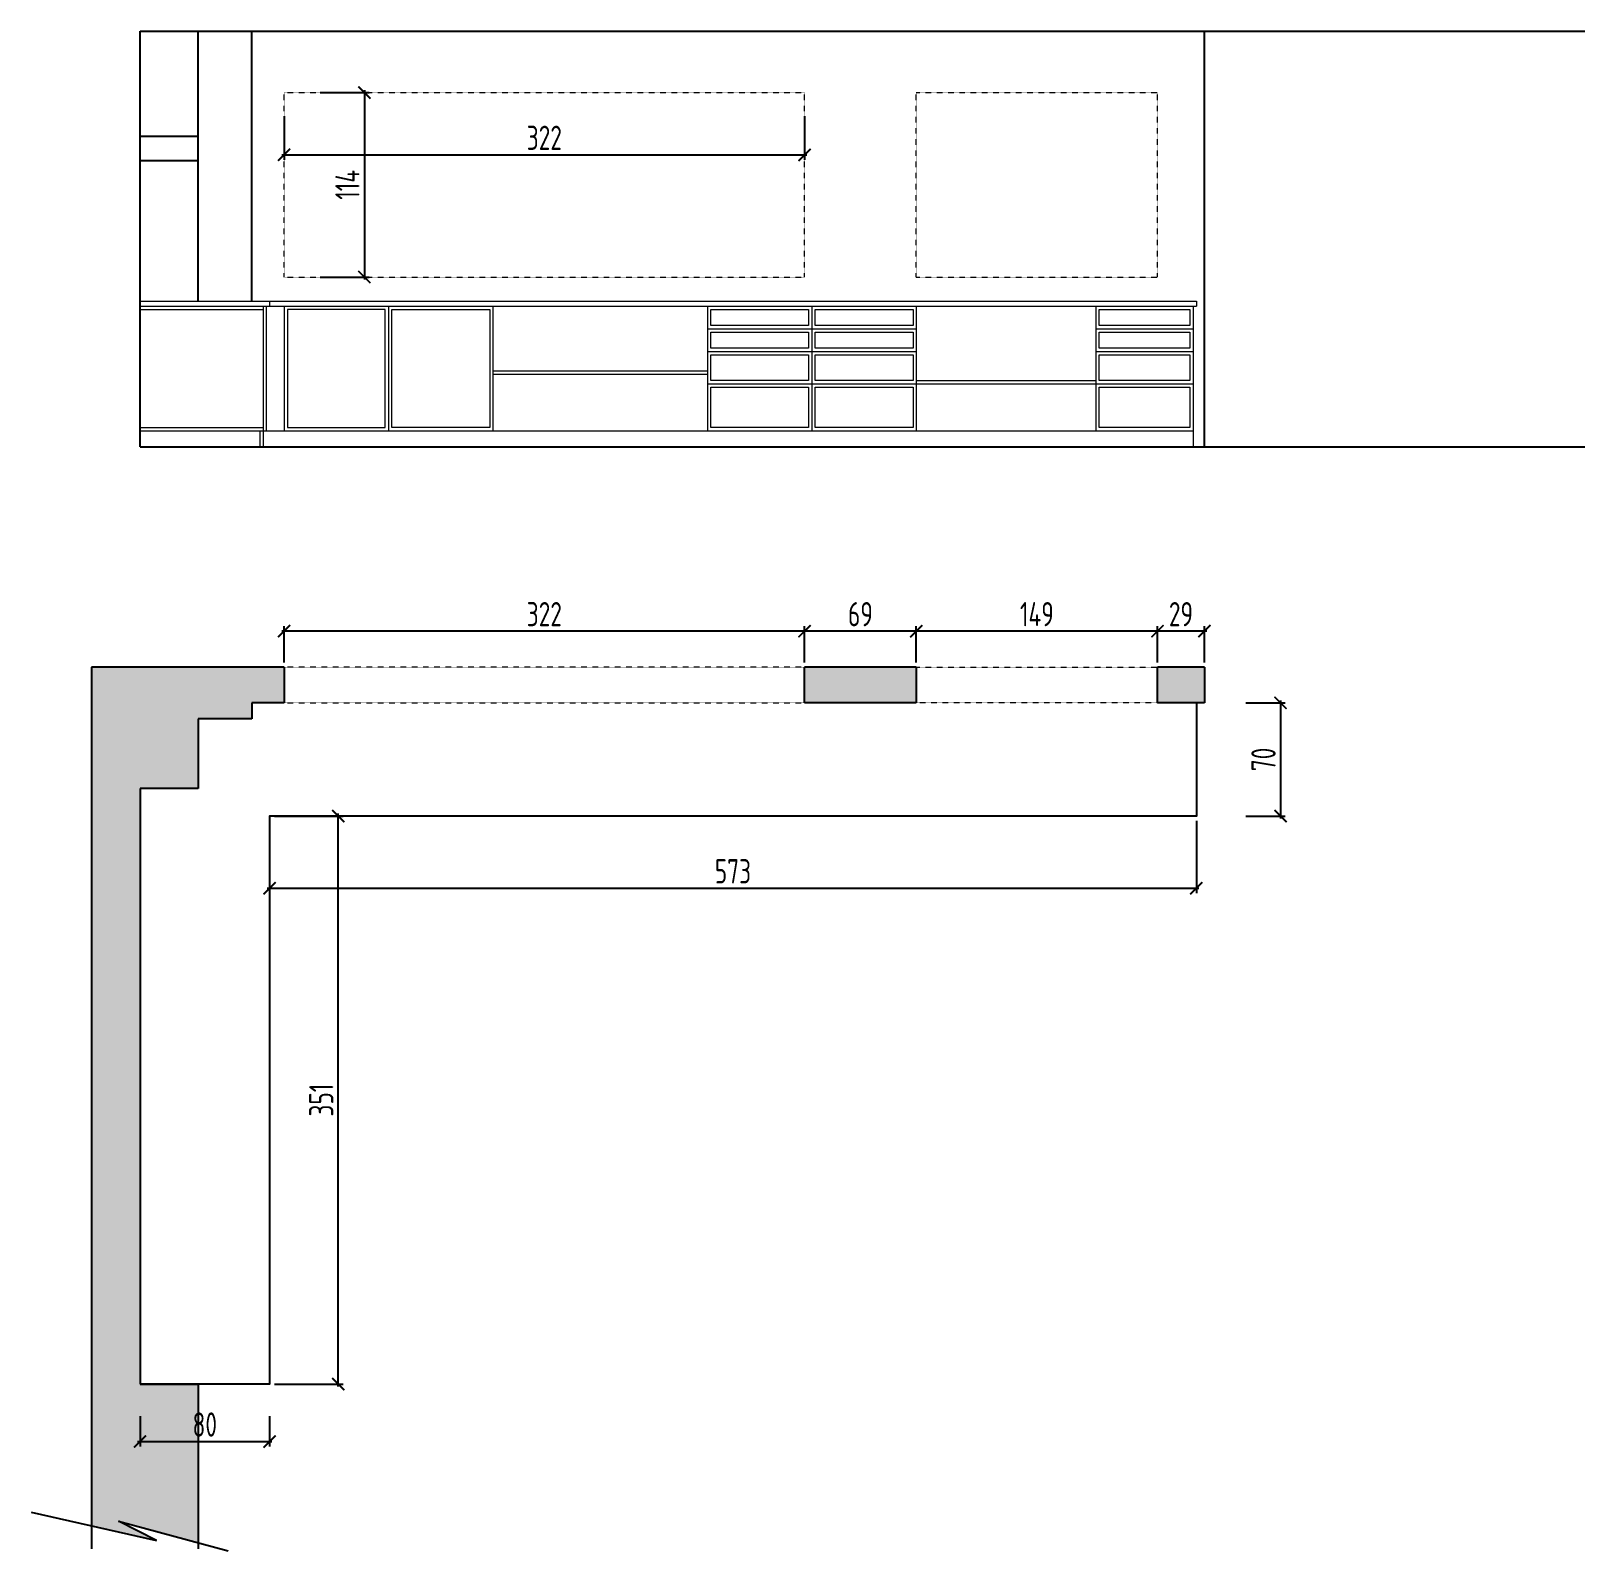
# Model space of a CAD drawing. Header units: centimetres. Extents: x 2422 to 5799, y 5405 to 11713.
# Drawn here: x 2422 to 3382, y 6085 to 7024 of the extents above; entities that cross this region are included whole.
import ezdxf

# ---------------------------------------------------------------- set-up
doc = ezdxf.new("R2010")
doc.units = ezdxf.units.CM
doc.header["$MEASUREMENT"] = 0
doc.linetypes.add('DASHED', pattern=[0.75, 0.5, -0.25])
doc.linetypes.add('DUZ', pattern=[0])
for name, color, linetype, lineweight in [('FURNITURE (3RDF)', 43, 'Continuous', 20), ('ozgun_duvar', 251, 'DUZ', 9), ('TRS-ACK-KAPI-AHS', 40, 'Continuous', 18)]:
    doc.layers.add(name, color=color, linetype=linetype, lineweight=lineweight)
doc.styles.add('yazı_kck_50', font='isocpeur.ttf', dxfattribs={"width": 0.7, "height": 15})
doc.dimstyles.new('olcu_50_ic', dxfattribs={"dimtxt": 15, "dimasz": 7.5, "dimexe": 3, "dimexo": 3, "dimgap": 3, "dimtad": 1, "dimdec": 0, "dimzin": 0, "dimdsep": 46, "dimtxsty": 'yazı_kck_50', "dimblk": 'ARCHTICK', "dimcen": 3, "dimdle": 1.5, "dimclrd": 256, "dimclre": 256, "dimclrt": 256, "dimadec": 0, "dimazin": 0, "dimtfac": 1, "dimtdec": 0, "dimtofl": 0, "dimtmove": 0, "dimatfit": 3, "dimldrblk": 'ARCHTICK', "dimfxl": 20, "dimtolj": 1, "dimtzin": 0, "dimarcsym": 0})
pattern_1 = [(0, (5036.96652, 2391.54583), (0.0125, 0.025), [0, -0.025])]

# ---------------------------------------------------------------- blocks, each defined once
blk = doc.blocks.new('_ArchTick')
at = {"color": 0, "linetype": 'ByBlock', "const_width": 0.15}
blk.add_lwpolyline([(-0.5, -0.5), (0.5, 0.5)], dxfattribs=at)
blk = doc.blocks.new('*D21')
at = {"lineweight": -2, "transparency": 16777216}
for p, q in [((3148.74, 6653.65), (3116.74, 6653.65)), ((3118.24, 6634.37), (3118.24, 6656.65)), ((3147.24, 6634.37), (3147.24, 6656.65))]:
    blk.add_line(p, q, dxfattribs=at)
at = {"layer": 'Defpoints', "color": 0, "transparency": 16777216}
for p in [(3118.24, 6653.65), (3118.24, 6631.37), (3147.24, 6631.37)]:
    blk.add_point(p, dxfattribs=at)
at = {"lineweight": -2, "transparency": 16777216, "xscale": 7.5, "yscale": 7.5, "zscale": 7.5, "rotation": 180}
blk.add_blockref('_ArchTick', (3118.24, 6653.65), dxfattribs=at)
at = {"lineweight": -2, "transparency": 16777216, "xscale": 7.5, "yscale": 7.5, "zscale": 7.5}
blk.add_blockref('_ArchTick', (3147.24, 6653.65), dxfattribs=at)
at = {"transparency": 16777216, "insert": (3132.74, 6664.15), "char_height": 15, "attachment_point": 5, "style": 'yazı_kck_50'}
blk.add_mtext('\\A1;29', dxfattribs=at)
blk = doc.blocks.new('*D22')
at = {"lineweight": -2, "transparency": 16777216}
for p, q in [((3119.74, 6653.65), (2967.74, 6653.65)), ((2969.24, 6634.37), (2969.24, 6656.65)), ((3118.24, 6634.37), (3118.24, 6656.65))]:
    blk.add_line(p, q, dxfattribs=at)
at = {"layer": 'Defpoints', "color": 0, "transparency": 16777216}
for p in [(2969.24, 6653.65), (2969.24, 6631.37), (3118.24, 6631.37)]:
    blk.add_point(p, dxfattribs=at)
at = {"lineweight": -2, "transparency": 16777216, "xscale": 7.5, "yscale": 7.5, "zscale": 7.5, "rotation": 180}
blk.add_blockref('_ArchTick', (2969.24, 6653.65), dxfattribs=at)
at = {"lineweight": -2, "transparency": 16777216, "xscale": 7.5, "yscale": 7.5, "zscale": 7.5}
blk.add_blockref('_ArchTick', (3118.24, 6653.65), dxfattribs=at)
at = {"transparency": 16777216, "insert": (3043.74, 6664.15), "char_height": 15, "attachment_point": 5, "style": 'yazı_kck_50'}
blk.add_mtext('\\A1;149', dxfattribs=at)
blk = doc.blocks.new('*D23')
at = {"lineweight": -2, "transparency": 16777216}
for p, q in [((2970.74, 6653.65), (2898.74, 6653.65)), ((2900.24, 6634.37), (2900.24, 6656.65)), ((2969.24, 6634.37), (2969.24, 6656.65))]:
    blk.add_line(p, q, dxfattribs=at)
at = {"layer": 'Defpoints', "color": 0, "transparency": 16777216}
for p in [(2900.24, 6653.65), (2900.24, 6631.37), (2969.24, 6631.37)]:
    blk.add_point(p, dxfattribs=at)
at = {"lineweight": -2, "transparency": 16777216, "xscale": 7.5, "yscale": 7.5, "zscale": 7.5, "rotation": 180}
blk.add_blockref('_ArchTick', (2900.24, 6653.65), dxfattribs=at)
at = {"lineweight": -2, "transparency": 16777216, "xscale": 7.5, "yscale": 7.5, "zscale": 7.5}
blk.add_blockref('_ArchTick', (2969.24, 6653.65), dxfattribs=at)
at = {"transparency": 16777216, "insert": (2934.74, 6664.15), "char_height": 15, "attachment_point": 5, "style": 'yazı_kck_50'}
blk.add_mtext('\\A1;69', dxfattribs=at)
blk = doc.blocks.new('*D24')
at = {"lineweight": -2, "transparency": 16777216}
for p, q in [((2901.74, 6653.65), (2577.24, 6653.65)), ((2578.74, 6634.37), (2578.74, 6656.65)), ((2900.24, 6634.37), (2900.24, 6656.65))]:
    blk.add_line(p, q, dxfattribs=at)
at = {"layer": 'Defpoints', "color": 0, "transparency": 16777216}
for p in [(2578.74, 6653.65), (2578.74, 6631.37), (2900.24, 6631.37)]:
    blk.add_point(p, dxfattribs=at)
at = {"lineweight": -2, "transparency": 16777216, "xscale": 7.5, "yscale": 7.5, "zscale": 7.5, "rotation": 180}
blk.add_blockref('_ArchTick', (2578.74, 6653.65), dxfattribs=at)
at = {"lineweight": -2, "transparency": 16777216, "xscale": 7.5, "yscale": 7.5, "zscale": 7.5}
blk.add_blockref('_ArchTick', (2900.24, 6653.65), dxfattribs=at)
at = {"transparency": 16777216, "insert": (2739.49, 6664.15), "char_height": 15, "attachment_point": 5, "style": 'yazı_kck_50'}
blk.add_mtext('\\A1;322', dxfattribs=at)
blk = doc.blocks.new('*D20')
at = {"lineweight": -2, "transparency": 16777216}
for p, q in [((3172.73, 6609.37), (3197.21, 6609.37)), ((3194.21, 6610.87), (3194.21, 6537.87)), ((3172.73, 6539.37), (3197.21, 6539.37))]:
    blk.add_line(p, q, dxfattribs=at)
at = {"layer": 'Defpoints', "color": 0, "transparency": 16777216}
for p in [(3169.73, 6609.37), (3169.73, 6539.37), (3194.21, 6539.37)]:
    blk.add_point(p, dxfattribs=at)
at = {"lineweight": -2, "transparency": 16777216, "xscale": 7.5, "yscale": 7.5, "zscale": 7.5}
for p, rotation in [((3194.21, 6609.37), 90), ((3194.21, 6539.37), 270)]:
    blk.add_blockref('_ArchTick', p, dxfattribs=dict(at, rotation=rotation))
at = {"transparency": 16777216, "insert": (3183.71, 6574.37), "char_height": 15, "attachment_point": 5, "rotation": 90, "style": 'yazı_kck_50'}
blk.add_mtext('\\A1;70', dxfattribs=at)
blk = doc.blocks.new('*D25')
at = {"lineweight": -2, "transparency": 16777216}
for p, q in [((2489.74, 6168.48), (2489.74, 6149.89)), ((2569.74, 6168.48), (2569.74, 6149.89)), ((2488.24, 6152.89), (2571.24, 6152.89))]:
    blk.add_line(p, q, dxfattribs=at)
at = {"layer": 'Defpoints', "color": 0, "transparency": 16777216}
for p in [(2489.74, 6171.48), (2569.74, 6171.48), (2569.74, 6152.89)]:
    blk.add_point(p, dxfattribs=at)
at = {"lineweight": -2, "transparency": 16777216, "xscale": 7.5, "yscale": 7.5, "zscale": 7.5, "rotation": 180}
blk.add_blockref('_ArchTick', (2489.74, 6152.89), dxfattribs=at)
at = {"lineweight": -2, "transparency": 16777216, "xscale": 7.5, "yscale": 7.5, "zscale": 7.5}
blk.add_blockref('_ArchTick', (2569.74, 6152.89), dxfattribs=at)
at = {"transparency": 16777216, "insert": (2529.74, 6163.39), "char_height": 15, "attachment_point": 5, "style": 'yazı_kck_50'}
blk.add_mtext('\\A1;80', dxfattribs=at)
blk = doc.blocks.new('*D26')
at = {"lineweight": -2, "transparency": 16777216}
for p, q in [((2572.74, 6539.37), (2615.18, 6539.37)), ((2612.18, 6186.87), (2612.18, 6540.87)), ((2572.74, 6188.37), (2615.18, 6188.37))]:
    blk.add_line(p, q, dxfattribs=at)
at = {"layer": 'Defpoints', "color": 0, "transparency": 16777216}
for p in [(2569.74, 6539.37), (2612.18, 6539.37), (2569.74, 6188.37)]:
    blk.add_point(p, dxfattribs=at)
at = {"lineweight": -2, "transparency": 16777216, "xscale": 7.5, "yscale": 7.5, "zscale": 7.5}
for p, rotation in [((2612.18, 6539.37), 90), ((2612.18, 6188.37), 270)]:
    blk.add_blockref('_ArchTick', p, dxfattribs=dict(at, rotation=rotation))
at = {"transparency": 16777216, "insert": (2601.68, 6363.87), "char_height": 15, "attachment_point": 5, "rotation": 90, "style": 'yazı_kck_50'}
blk.add_mtext('\\A1;351', dxfattribs=at)
blk = doc.blocks.new('*D27')
at = {"lineweight": -2, "transparency": 16777216}
for p, q in [((2569.74, 6536.37), (2569.74, 6491.76)), ((3142.24, 6536.37), (3142.24, 6491.76)), ((2568.24, 6494.76), (3143.74, 6494.76))]:
    blk.add_line(p, q, dxfattribs=at)
at = {"layer": 'Defpoints', "color": 0, "transparency": 16777216}
for p in [(2569.74, 6539.37), (3142.24, 6539.37), (3142.24, 6494.76)]:
    blk.add_point(p, dxfattribs=at)
at = {"lineweight": -2, "transparency": 16777216, "xscale": 7.5, "yscale": 7.5, "zscale": 7.5, "rotation": 180}
blk.add_blockref('_ArchTick', (2569.74, 6494.76), dxfattribs=at)
at = {"lineweight": -2, "transparency": 16777216, "xscale": 7.5, "yscale": 7.5, "zscale": 7.5}
blk.add_blockref('_ArchTick', (3142.24, 6494.76), dxfattribs=at)
at = {"transparency": 16777216, "insert": (2855.99, 6505.26), "char_height": 15, "attachment_point": 5, "style": 'yazı_kck_50'}
blk.add_mtext('\\A1;573', dxfattribs=at)
blk = doc.blocks.new('*D28')
at = {"lineweight": -2, "transparency": 16777216}
for p, q in [((2578.74, 6971.88), (2578.74, 6944.98)), ((2900.24, 6971.88), (2900.24, 6944.98)), ((2577.24, 6947.98), (2901.74, 6947.98))]:
    blk.add_line(p, q, dxfattribs=at)
at = {"layer": 'Defpoints', "color": 0, "transparency": 16777216}
for p in [(2578.74, 6974.88), (2900.24, 6974.88), (2900.24, 6947.98)]:
    blk.add_point(p, dxfattribs=at)
at = {"lineweight": -2, "transparency": 16777216, "xscale": 7.5, "yscale": 7.5, "zscale": 7.5, "rotation": 180}
blk.add_blockref('_ArchTick', (2578.74, 6947.98), dxfattribs=at)
at = {"lineweight": -2, "transparency": 16777216, "xscale": 7.5, "yscale": 7.5, "zscale": 7.5}
blk.add_blockref('_ArchTick', (2900.24, 6947.98), dxfattribs=at)
at = {"transparency": 16777216, "insert": (2739.49, 6958.48), "char_height": 15, "attachment_point": 5, "style": 'yazı_kck_50'}
blk.add_mtext('\\A1;322', dxfattribs=at)
blk = doc.blocks.new('*D29')
at = {"lineweight": -2, "transparency": 16777216}
for p, q in [((2628.32, 6987.95), (2628.32, 6870.95)), ((2601.04, 6986.45), (2631.32, 6986.45)), ((2601.04, 6872.45), (2631.32, 6872.45))]:
    blk.add_line(p, q, dxfattribs=at)
at = {"layer": 'Defpoints', "color": 0, "transparency": 16777216}
for p in [(2598.04, 6986.45), (2598.04, 6872.45), (2628.32, 6872.45)]:
    blk.add_point(p, dxfattribs=at)
at = {"lineweight": -2, "transparency": 16777216, "xscale": 7.5, "yscale": 7.5, "zscale": 7.5}
for p, rotation in [((2628.32, 6986.45), 90), ((2628.32, 6872.45), 270)]:
    blk.add_blockref('_ArchTick', p, dxfattribs=dict(at, rotation=rotation))
at = {"transparency": 16777216, "insert": (2617.82, 6929.45), "char_height": 15, "attachment_point": 5, "rotation": 90, "style": 'yazı_kck_50'}
blk.add_mtext('\\A1;114', dxfattribs=at)

msp = doc.modelspace()

# ---------------------------------------------------------------- hatches: boundary and pattern name
at = {"layer": 'ozgun_duvar'}
h = msp.add_hatch(dxfattribs=at)
h.set_pattern_fill('DOTS', color=256, scale=0.4, style=0)
h.set_pattern_definition(pattern_1)
h.paths.add_polyline_path([(2459.74, 6100.79), (2499.87, 6091.72), (2476.39, 6103.75), (2525.74, 6090.33), (2525.74, 6188.37), (2489.74, 6188.37), (2489.74, 6556.37), (2525.74, 6556.37), (2525.74, 6599.37), (2558.74, 6599.37), (2558.74, 6609.37), (2578.74, 6609.37), (2578.74, 6631.37), (2459.74, 6631.37)])
h.paths.add_polyline_path([(2518.64, 6146.14), (2540.84, 6146.14), (2540.84, 6182.14), (2518.64, 6182.14)], flags=24)
h = msp.add_hatch(dxfattribs=at)
h.set_pattern_fill('DOTS', color=256, scale=0.4, style=0)
h.set_pattern_definition(pattern_1)
h.paths.add_polyline_path([(2969.24, 6609.37), (2969.24, 6631.37), (2900.24, 6631.37), (2900.24, 6609.37)])
h = msp.add_hatch(dxfattribs=at)
h.set_pattern_fill('DOTS', color=256, scale=0.4, style=0)
h.set_pattern_definition(pattern_1)
h.paths.add_polyline_path([(3118.24, 6609.37), (3147.24, 6609.37), (3147.24, 6631.37), (3118.24, 6631.37)])

# ---------------------------------------------------------------- linework, layer by layer
for p, q in [((2489.74, 7024.45), (3382.28, 7024.45)), ((2489.74, 6767.45), (2489.74, 7024.45)), ((2525.74, 6857.45), (2525.74, 7024.45)), ((2558.74, 6857.45), (2558.74, 7024.45)), ((3147.24, 6767.45), (3147.24, 7024.45)), ((3147.24, 6767.45), (3147.24, 7024.45)), ((2489.74, 6959.45), (2525.74, 6959.45)), ((2489.74, 6944.45), (2525.74, 6944.45)), ((2489.74, 6767.45), (3382.28, 6767.45)), ((2578.74, 6631.37), (2459.74, 6631.37)), ((2459.74, 6631.37), (2459.74, 6086.69)), ((2578.74, 6631.37), (2578.74, 6609.37)), ((2969.24, 6631.37), (2900.24, 6631.37)), ((2900.24, 6609.37), (2900.24, 6631.37)), ((2969.24, 6631.37), (2969.24, 6609.37)), ((3118.24, 6609.37), (3118.24, 6631.37)), ((3147.24, 6631.37), (3118.24, 6631.37)), ((3147.24, 6631.37), (3147.24, 6609.37)), ((2578.74, 6609.37), (2558.74, 6609.37)), ((2558.74, 6609.37), (2558.74, 6599.37)), ((2969.24, 6609.37), (2900.24, 6609.37)), ((3147.24, 6609.37), (3118.24, 6609.37)), ((2558.74, 6599.37), (2525.74, 6599.37)), ((2525.74, 6599.37), (2525.74, 6556.37)), ((2525.74, 6556.37), (2489.74, 6556.37)), ((2489.74, 6556.37), (2489.74, 6188.37)), ((2489.74, 6188.37), (2525.74, 6188.37)), ((2525.74, 6188.37), (2525.74, 6086.69)), ((2422.44, 6109.22), (2499.87, 6091.72)), ((2499.87, 6091.72), (2476.39, 6103.75)), ((2476.39, 6103.75), (2544.27, 6085.3))]:
    msp.add_line(p, q)
msp.add_lwpolyline([(3142.24, 6609.37), (3142.24, 6539.37), (2569.74, 6539.37), (2569.74, 6188.37), (2489.74, 6188.37)])
at = {"layer": 'FURNITURE (3RDF)'}
for p, q in [((2489.74, 6857.45), (3142.24, 6857.45)), ((2489.74, 6854.45), (3142.24, 6854.45)), ((2565.74, 6854.45), (2565.74, 6767.45)), ((2567.74, 6854.45), (2567.74, 6777.45)), ((2569.74, 6857.45), (2569.74, 6854.45)), ((2578.74, 6854.45), (2578.74, 6777.45)), ((2643.24, 6854.45), (2643.24, 6777.45)), ((2707.74, 6854.45), (2707.74, 6777.45)), ((2840.24, 6854.45), (2840.24, 6777.45)), ((2904.74, 6854.45), (2904.74, 6777.45)), ((2969.24, 6854.45), (2969.24, 6777.45)), ((3080.24, 6854.45), (3080.24, 6777.45)), ((3140.24, 6854.45), (3140.24, 6767.45)), ((3142.24, 6857.45), (3142.24, 6854.45)), ((2489.74, 6852.45), (2565.74, 6852.45)), ((2840.24, 6840.45), (2969.24, 6840.45)), ((3080.24, 6840.45), (3140.24, 6840.45)), ((2840.24, 6826.45), (2969.24, 6826.45)), ((3080.24, 6826.45), (3140.24, 6826.45)), ((2707.74, 6814.45), (2840.24, 6814.45)), ((2707.74, 6812.45), (2840.24, 6812.45)), ((2840.24, 6806.45), (2969.24, 6806.45)), ((2969.24, 6808.45), (3080.24, 6808.45)), ((2969.24, 6806.45), (3080.24, 6806.45)), ((3080.24, 6806.45), (3140.24, 6806.45)), ((2489.74, 6779.45), (2565.74, 6779.45)), ((2489.74, 6777.45), (3140.24, 6777.45)), ((2563.74, 6777.45), (2563.74, 6767.45))]:
    msp.add_line(p, q, dxfattribs=at)
for points in [[(2641.24, 6852.45), (2580.74, 6852.45), (2580.74, 6779.45), (2641.24, 6779.45)], [(2645.24, 6852.45), (2705.74, 6852.45), (2705.74, 6779.45), (2645.24, 6779.45)], [(2842.24, 6852.45), (2902.74, 6852.45), (2902.74, 6842.45), (2842.24, 6842.45)], [(2906.74, 6852.45), (2967.24, 6852.45), (2967.24, 6842.45), (2906.74, 6842.45)], [(3082.24, 6852.45), (3138.24, 6852.45), (3138.24, 6842.45), (3082.24, 6842.45)], [(2842.24, 6838.45), (2902.74, 6838.45), (2902.74, 6828.45), (2842.24, 6828.45)], [(2906.74, 6838.45), (2967.24, 6838.45), (2967.24, 6828.45), (2906.74, 6828.45)], [(3082.24, 6838.45), (3138.24, 6838.45), (3138.24, 6828.45), (3082.24, 6828.45)], [(2842.24, 6824.45), (2902.74, 6824.45), (2902.74, 6808.45), (2842.24, 6808.45)], [(2906.74, 6824.45), (2967.24, 6824.45), (2967.24, 6808.45), (2906.74, 6808.45)], [(3082.24, 6824.45), (3138.24, 6824.45), (3138.24, 6808.45), (3082.24, 6808.45)], [(2842.24, 6804.45), (2902.74, 6804.45), (2902.74, 6779.45), (2842.24, 6779.45)], [(2906.74, 6804.45), (2967.24, 6804.45), (2967.24, 6779.45), (2906.74, 6779.45)], [(3082.24, 6804.45), (3138.24, 6804.45), (3138.24, 6779.45), (3082.24, 6779.45)]]:
    msp.add_lwpolyline(points, close=True, dxfattribs=at)
at = {"layer": 'TRS-ACK-KAPI-AHS', "linetype": 'DASHED', "ltscale": 0.1}
for p, q in [((2578.74, 6872.45), (2578.74, 6986.45)), ((2578.74, 6986.45), (2900.24, 6986.45)), ((2900.24, 6872.45), (2900.24, 6986.45)), ((2969.24, 6872.45), (2969.24, 6986.45)), ((2969.24, 6986.45), (3118.24, 6986.45)), ((3118.24, 6872.45), (3118.24, 6986.45)), ((2578.74, 6872.45), (2900.24, 6872.45)), ((2969.24, 6872.45), (3118.24, 6872.45)), ((2900.24, 6631.37), (2578.74, 6631.37)), ((2969.24, 6631.37), (3118.24, 6631.37)), ((2578.74, 6609.37), (2900.24, 6609.37)), ((3118.24, 6609.37), (2969.24, 6609.37))]:
    msp.add_line(p, q, dxfattribs=at)

# ---------------------------------------------------------------- dimensions: what is measured, and where the dimension line sits
dim = msp.add_aligned_dim(p1=(2598.04, 6986.45), p2=(2598.04, 6872.45), distance=30.28, dimstyle='olcu_50_ic')
dim.commit()
dim.dimension.update_dxf_attribs({"geometry": '*D29', "text_midpoint": (2617.82, 6929.45)})
dim = msp.add_linear_dim(base=(2900.24086783, 6947.98173352), p1=(2578.74086783, 6974.88233507), p2=(2900.24086783, 6974.88233507), angle=0, dimstyle='olcu_50_ic')
dim.commit()
dim.dimension.update_dxf_attribs({"geometry": '*D28', "text_midpoint": (2739.49086783, 6947.98173352), "dimtype": 129})
for base, p1, p2, picture, middle in [((2578.74086783, 6653.64726547), (2900.24086783, 6631.37117144), (2578.74086783, 6631.37117144), '*D24', (2739.49086783, 6664.14726547)), ((2900.24, 6653.65), (2969.24, 6631.37), (2900.24, 6631.37), '*D23', (2934.74, 6664.15)), ((2969.24, 6653.65), (3118.24, 6631.37), (2969.24, 6631.37), '*D22', (3043.74, 6664.15))]:
    dim = msp.add_linear_dim(base=base, p1=p1, p2=p2, dimstyle='olcu_50_ic', override={"dimtmove": 1})
    dim.commit()
    dim.dimension.update_dxf_attribs({"geometry": picture, "text_midpoint": middle})
for base, p1, p2, picture, middle in [((3118.24, 6653.65), (3147.24, 6631.37), (3118.24, 6631.37), '*D21', (3132.74, 6664.15)), ((3142.24086783, 6494.75844452), (2569.74086783, 6539.37117144), (3142.24086783, 6539.37117144), '*D27', (2855.99086783, 6505.25844452)), ((2569.74, 6152.89), (2489.74, 6171.48), (2569.74, 6171.48), '*D25', (2529.74, 6163.39))]:
    dim = msp.add_linear_dim(base=base, p1=p1, p2=p2, dimstyle='olcu_50_ic')
    dim.commit()
    dim.dimension.update_dxf_attribs({"geometry": picture, "text_midpoint": middle})
for base, p1, p2, picture, middle in [((3194.21, 6539.37), (3169.73, 6609.37), (3169.73, 6539.37), '*D20', (3183.71, 6574.37)), ((2612.18, 6539.37), (2569.74, 6188.37), (2569.74, 6539.37), '*D26', (2601.68, 6363.87))]:
    dim = msp.add_linear_dim(base=base, p1=p1, p2=p2, angle=90, dimstyle='olcu_50_ic')
    dim.commit()
    dim.dimension.update_dxf_attribs({"geometry": picture, "text_midpoint": middle})

doc.saveas('drawing.dxf')
